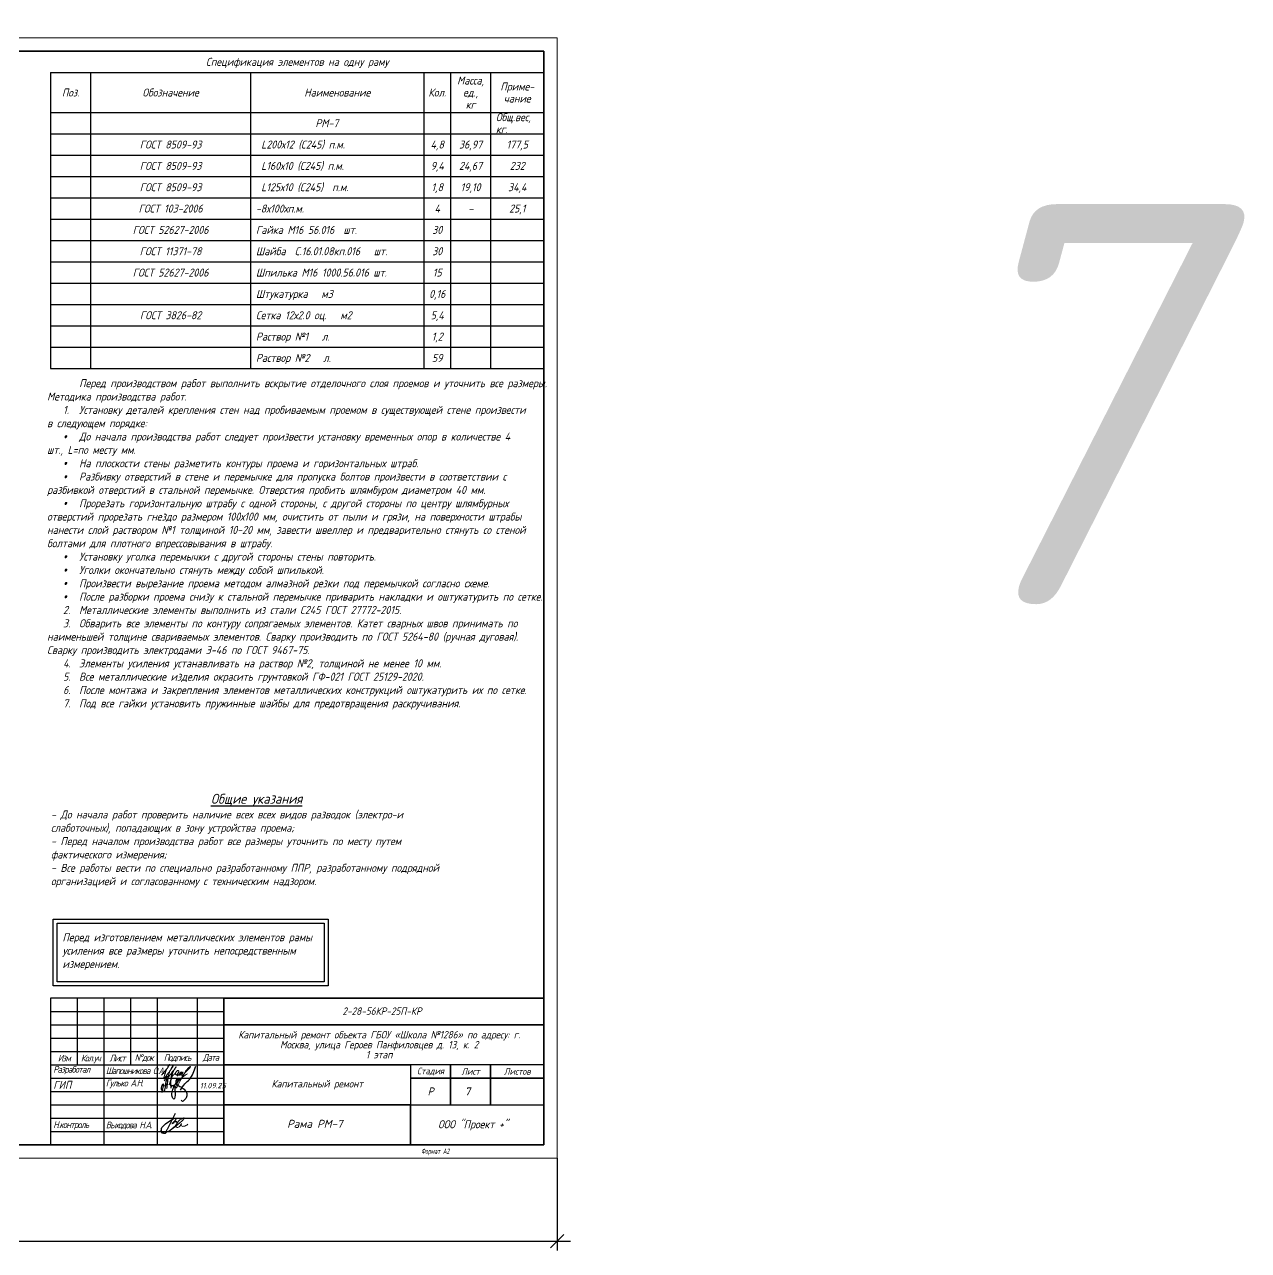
# Model space of a CAD drawing. Header units: millimetres. Extents: x 2058191 to 2089933, y 116142 to 208453.
# Drawn here: x 2078012 to 2087193, y 116142 to 125335 of the extents above; entities that cross this region are included whole.
import ezdxf
from ezdxf.enums import TextEntityAlignment as Align

# ---------------------------------------------------------------- set-up
doc = ezdxf.new("R2010")
doc.units = ezdxf.units.MM
doc.layers.get('Defpoints').update_dxf_attribs({"color": 255})
for name, color, linetype, lineweight in [('0. Оформление', 7, 'Continuous', 9), ('КР_РАЗМЕРЫ', 174, 'Continuous', 18), ('Осн. надпись', 7, 'Continuous', 25), ('Размер', 7, 'Continuous', 13), ('Формат_текст', 7, 'Continuous', 25), ('Формат_текст @ 1', 7, 'Continuous', 25), ('штамп', 7, 'Continuous', 25)]:
    doc.layers.add(name, color=color, linetype=linetype, lineweight=lineweight)
doc.layers.add('CS_UNPLOTTED', color=254, linetype='Continuous', plot=False)
for name, color, linetype in [('VPORTS', 7, 'Continuous'), ('Подписи', 160, 'Continuous'), ('ПП_Оформление_подписи_ГИП_Гулько', 160, 'Continuous'), ('Текст', 7, 'Continuous')]:
    doc.layers.add(name, color=color, linetype=linetype)
doc.styles.add('GOST', font='', dxfattribs={"width": 0.8, "oblique": 10})
doc.styles.add('GOST 2.304_new', font='isocpeur.ttf', dxfattribs={"width": 0.9, "oblique": 15})
doc.styles.add('БДА100', font='romand.shx', dxfattribs={"width": 0.7})
doc.styles.add('Юля', font='isocpeui.ttf', dxfattribs={"height": 2.8})
doc.styles.get('GOST').set_extended_font_data('GOST type A')
doc.dimstyles.new('БДА1', dxfattribs={"dimtxt": 2, "dimasz": 1, "dimexe": 0.7, "dimexo": 0, "dimgap": 0.8, "dimtad": 1, "dimdec": 0, "dimrnd": 1, "dimzin": 0, "dimdsep": 46, "dimtxsty": 'БДА100', "dimblk": 'OBLIQUE', "dimcen": 2, "dimdle": 1, "dimadec": 0, "dimazin": 0, "dimtfac": 1, "dimtdec": 0, "dimtmove": 1, "dimatfit": 3, "dimldrblk": 'NONE', "dimfxl": 0, "dimtolj": 1, "dimtzin": 0, "dimlwd": -1, "dimlwe": -1, "dimarcsym": 0})

# ---------------------------------------------------------------- blocks, each defined once
blk = doc.blocks.new('_Oblique')
at = {"color": 0, "linetype": 'ByBlock', "lineweight": -2}
blk.add_line((-0.5, -0.5), (0.5, 0.5), dxfattribs=at)
blk = doc.blocks.new('*D9')
at = {"layer": 'Defpoints', "color": 0, "transparency": 16777216}
for p, q in [((0, 0), (0, -34.62)), ((594, 0), (594, -34.62)), ((-5, -31.12), (599, -31.12))]:
    blk.add_line(p, q, dxfattribs=at)
for p in [(0, 0), (594, 0), (594, -31.12)]:
    blk.add_point(p, dxfattribs=at)
at = {"layer": 'Defpoints', "color": 0, "transparency": 16777216, "xscale": 5, "yscale": 5, "zscale": 5, "rotation": 180}
blk.add_blockref('_Oblique', (0, -31.12), dxfattribs=at)
at = {"layer": 'Defpoints', "color": 0, "transparency": 16777216, "xscale": 5, "yscale": 5, "zscale": 5}
blk.add_blockref('_Oblique', (594, -31.12), dxfattribs=at)
at = {"layer": 'Defpoints', "color": 0, "lineweight": 0, "transparency": 16777216, "insert": (105, -22.12), "char_height": 10, "attachment_point": 5, "style": 'БДА100'}
blk.add_mtext('\\A1;594', dxfattribs=at)
blk = doc.blocks.new('_None')
blk = doc.blocks.new('*D10')
at = {"layer": 'Defpoints', "color": 0, "transparency": 16777216}
for p, q in [((-15.52, -5), (-15.52, 425)), ((0, 420), (-19.02, 420)), ((0, 0), (-19.02, 0))]:
    blk.add_line(p, q, dxfattribs=at)
for p in [(-15.52, 420), (0, 420), (0, 0)]:
    blk.add_point(p, dxfattribs=at)
at = {"layer": 'Defpoints', "color": 0, "transparency": 16777216, "xscale": 5, "yscale": 5, "zscale": 5}
for p, rotation in [((-15.52, 420), 90), ((-15.52, 0), 270)]:
    blk.add_blockref('_Oblique', p, dxfattribs=dict(at, rotation=rotation))
at = {"layer": 'Defpoints', "color": 0, "lineweight": 0, "transparency": 16777216, "insert": (-24.52, 148.5), "char_height": 10, "attachment_point": 5, "rotation": 90, "style": 'БДА100'}
blk.add_mtext('\\A1;420', dxfattribs=at)
blk = doc.blocks.new('A$Cab9008dc')
at = {"color": 162, "lineweight": 15, "ltscale": 100, "true_color": 0x2b3cd4, "transparency": 33554687}
blk.add_lwpolyline([(-287, -156, 0.682255), (-110, -250, 0.069732), (623, 324, 0.762256), (600, 359, 0.212926), (296, 40, 0.672012), (376, -32, 0.170691), (524, 116, 0.850619), (514, 122, 0.15745), (499, 104, 0.222441), (501, 65, 0.346228), (598, 17, 0.132359), (775, 98)], format="xyb", dxfattribs=at)
at = {"color": 162, "lineweight": 25, "true_color": 0x2b3cd4, "transparency": 33554687}
blk.add_spline([(267, 526), (-56, -109), (-76, -146), (-128, -202), (-185, -237), (-252, -254), (-291, -146), (-243, -7), (-69, 154), (183, 310), (257, 342), (282, 338), (280, 279), (138, 123), (245, 193), (314, 213), (331, 156), (294, 61), (66, -148)], degree=3, dxfattribs=at)
blk = doc.blocks.new('A$Cb06f03d6')
at = {"layer": 'ПП_Оформление_подписи_ГИП_Гулько', "color": 172}
blk.add_line((-125812, 86151), (-99010, 105567), dxfattribs=at)
for points in [[(48334, 37486), (96196, 107493), (144753, 156012), (214812, 300877)], [(-153665, 12505), (-142841, 105790), (-159754, 76722), (-152989, 32784), (-137429, 26024), (-117811, 71315), (-98869, 164600), (-92504, 179742), (-92297, 176756)], [(-128360, 138738), (-93552, 187518), (-92504, 179742), (-97797, 114560), (-104164, 55600)], [(-75533, 97324), (-42210, 189000), (-42210, 208026), (-48269, 212783), (-52164, 202837), (-57357, 65757), (-56924, 62730), (-40479, 94297), (-32257, 83054), (-17543, 96459), (-18408, 94730), (-18706, 73957), (-12202, 5501), (-23909, -59489), (-44288, -31326), (-39549, 31070), (-17839, 86088), (28122, 165376), (-2229, 141546), (2107, 106452), (39396, 79590), (85790, 47095), (115708, 735), (107904, -44757), (87958, -72486), (68013, -84185), (56306, -72920)]]:
    blk.add_spline(points, degree=3, dxfattribs=at)
blk = doc.blocks.new('A$C815497a8')
at = {"layer": 'КР_РАЗМЕРЫ', "color": 172, "lineweight": 18, "ltscale": 100}
blk.add_lwpolyline([(35885, -31765), (38383, -28840), (39107, -28037), (39693, -27224), (40278, -26334), (40505, -25993), (40698, -25750), (40936, -25422), (41104, -25223), (41262, -25013), (41384, -24830, 0.1068974), (41392, -24811), (41411, -24692, 0.107287), (41410, -24670), (41381, -24562, 0.3073214), (41338, -24526), (41272, -24518, 0.1629113), (41241, -24525), (41115, -24599, 0.1172103), (41098, -24615), (40988, -24787), (40902, -24958), (40772, -25195), (40672, -25339), (40559, -25503), (40416, -25712), (40292, -25920), (40223, -26051), (40127, -26244), (40064, -26388), (39921, -26687), (39648, -27285), (39448, -27563), (39200, -27909), (39110, -28215), (39007, -28497), (38903, -28781), (38801, -29122), (38573, -29798), (38467, -30112), (38345, -30474), (38231, -30786), (38087, -31177), (37985, -31551), (37913, -31820), (37796, -32254), (37688, -32577), (37629, -32753), (37549, -32966), (37463, -33230), (37422, -33378), (37346, -33592), (37294, -33786), (37250, -33950), (37250, -34114), (37308, -34217), (37405, -34217), (37532, -34166), (37585, -34121), (37760, -33862), (37968, -33560), (38514, -32808), (39184, -31951), (39640, -31354), (40489, -30279), (40953, -29633), (41838, -28510), (42369, -27709), (43170, -26593), (43452, -26173), (43773, -25681), (43825, -25494), (43825, -25439), (43795, -25352), (43728, -25312), (43679, -25312), (43620, -25312), (43576, -25328), (43507, -25348), (43464, -25381), (43464, -25381), (43392, -25441), (43220, -25786), (42842, -26502), (42502, -27149), (42302, -27621), (41838, -28510), (41572, -29047), (41353, -29582), (41197, -29977), (40990, -30637), (40862, -30988), (40647, -31721), (40576, -31961), (40528, -32180), (40528, -32387), (40528, -32712), (40528, -32872), (40620, -32872), (40691, -32821), (40859, -32586), (41248, -32099), (41860, -31262), (42538, -30389), (43401, -29251), (44461, -28053), (45196, -27039), (45459, -26726), (45583, -26550), (45661, -26403), (45738, -26270), (45809, -26162), (45812, -26144), (45804, -26113), (45776, -26093), (45725, -26093), (45671, -26123), (45628, -26159), (45575, -26235), (45550, -26275), (45488, -26374), (45469, -26402), (45382, -26575), (45306, -26711), (45212, -26906), (44785, -27606), (44241, -28401), (44093, -28711), (44001, -28881), (43941, -28992), (43896, -29089), (43847, -29196), (43800, -29330), (43755, -29446), (43704, -29598), (43628, -29838), (43574, -30000), (43489, -30222), (43411, -30440), (43359, -30597), (43294, -30733), (43228, -30883), (43140, -31147), (43073, -31358), (42999, -31540), (42945, -31818), (42916, -32083), (42916, -32177), (42916, -32415), (42932, -32486), (42969, -32520), (43032, -32540), (43094, -32520), (43143, -32495), (43195, -32454), (43229, -32430), (43265, -32399), (43310, -32365), (43348, -32331), (43381, -32303), (43483, -32206), (43557, -32134), (43604, -32091), (43654, -32045), (43707, -31991), (43774, -31947), (43849, -31877), (43896, -31836), (43936, -31792), (44035, -31702), (44057, -31674), (44089, -31638), (44139, -31596), (44182, -31556), (44232, -31496), (44267, -31452), (44318, -31401), (44363, -31350), (44417, -31296), (44525, -31183), (44663, -31027), (45118, -30553), (45603, -30041), (45887, -29599), (46127, -29225), (46285, -28989), (46475, -28812), (46747, -28691), (46978, -28599), (47183, -28599), (47325, -28667), (47469, -28816), (47516, -28923), (47542, -29047), (47542, -29263), (47542, -29424), (47495, -29665), (47421, -29835), (47304, -30003), (47194, -30290), (47065, -30487), (46922, -30708), (46804, -30846), (46681, -30991), (46616, -31085), (46544, -31168), (46417, -31293), (46315, -31395), (46155, -31525), (46032, -31590), (45919, -31590), (45773, -31590), (45702, -31567), (45621, -31487), (45556, -31401), (45516, -31299), (45498, -31230), (45463, -31089), (45449, -30953), (45485, -30506), (45509, -30333), (45581, -30063)], format="xyb", dxfattribs=at)
blk.add_lwpolyline([(47819, -29513), (47728, -29586), (47678, -29631), (47518, -29807), (47453, -29870), (47393, -29947), (47277, -30074), (47210, -30249), (47044, -30624), (46950, -30856), (46791, -31251), (46644, -31516), (46546, -31769), (46501, -31972), (46599, -32198), (46716, -32198), (46815, -32156), (46872, -32132), (46920, -32082), (46978, -31989), (47055, -31920), (47141, -31798), (47405, -31485), (47735, -31107), (48429, -30291), (48668, -30065), (48796, -29952), (49069, -29734), (49185, -29628), (49391, -29453), (49313, -29594), (49211, -29753), (49077, -29991), (48913, -30293), (48696, -30723), (48528, -31136), (48415, -31457), (48328, -31811), (48229, -32206), (48349, -31725), (48539, -31488), (48725, -31210), (49114, -30812), (49433, -30469), (49726, -30221), (49953, -30030), (50128, -29894), (50270, -29814), (50495, -29709), (50522, -29716), (50545, -29726), (50554, -29737), (50556, -29747), (50556, -29747), (50430, -29955), (50341, -30097), (50193, -30359), (50143, -30456), (50069, -30578), (49924, -30793), (49759, -31090), (49661, -31290), (49596, -31667), (49596, -31782), (49596, -31979), (49600, -32125), (49628, -32167), (49694, -32179), (49773, -32170), (49877, -32111), (49925, -32066), (50030, -31964), (50111, -31887), (50184, -31811), (50272, -31738), (50343, -31657), (50434, -31580), (50673, -31437), (50883, -31220), (51007, -31103), (51123, -30933), (51248, -30774), (51428, -30543), (51570, -30357), (51783, -30148), (51966, -29959), (52164, -29772), (52324, -29619), (52467, -29477), (52686, -29238), (52828, -29076), (53041, -28846), (53215, -28664), (53439, -28373), (53667, -28171), (53882, -27927), (54191, -27631), (54573, -27252), (55098, -26732), (55421, -26395), (55505, -26244), (55525, -26095), (55525, -26003), (55474, -25975), (55393, -25968), (55330, -25968), (55222, -25968), (55177, -25999), (55091, -26063), (54761, -26378), (54630, -26517), (54514, -26632), (54264, -26863), (54047, -27040), (53803, -27244), (53461, -27578), (53197, -27901), (52838, -28305), (52635, -28611), (52214, -29137), (51714, -29867), (51400, -30578), (50586, -31667), (50232, -32350), (49977, -32791), (49450, -33740), (49220, -34180), (49143, -34413), (49096, -34572), (49079, -34619), (49021, -34741), (48963, -34833), (48916, -34909), (48851, -35014), (48814, -35083), (48754, -35166), (48690, -35313), (48618, -35481), (48566, -35569), (48534, -35638), (48510, -35687), (48483, -35743), (48448, -35819), (48423, -35865), (48387, -35921), (48267, -36182), (48071, -36588), (47871, -37035), (47675, -37471), (47433, -37823), (47166, -38469), (46821, -39107), (46476, -39739), (46249, -40047), (45967, -40384), (45848, -40443), (45718, -40443), (45601, -40335), (45527, -40139), (45539, -39793), (45603, -39379), (45833, -38697), (45931, -38404), (46298, -37479), (46740, -36723), (47117, -36224), (47667, -35458), (48323, -34724), (49003, -34093), (50170, -33022), (50968, -32481), (51898, -31822), (52631, -31398), (53553, -30838)], dxfattribs=at)
blk = doc.blocks.new('A$C1db728a4')
at = {"layer": 'Подписи', "color": 172, "lineweight": 20, "xscale": 0.01, "yscale": 0.01, "zscale": 0.01}
blk.add_blockref('A$C815497a8', (-358.9, 404.4), dxfattribs=at)
blk = doc.blocks.new('A$C88dd6df2')
at = {"layer": '0. Оформление', "color": 7, "linetype": 'Continuous', "lineweight": 20}
for p, q in [((-185, 25), (-120, 25)), ((-185, 20), (-120, 20))]:
    blk.add_line(p, q, dxfattribs=at)
at = {"layer": 'Осн. надпись', "lineweight": 25}
for p, q in [((-185, 50), (-120, 50)), ((-185, 45), (-120, 45)), ((-185, 40), (-120, 40)), ((-185, 25), (-120, 25)), ((-185, 25), (-120, 25)), ((-185, 20), (-120, 20)), ((-185, 20), (-120, 20)), ((-185, 15), (-120, 15)), ((-185, 15), (-120, 15)), ((-185, 10), (-120, 10)), ((-185, 5), (-120, 5))]:
    blk.add_line(p, q, dxfattribs=at)
at = {"layer": 'Осн. надпись'}
blk.add_lwpolyline([(-120, 15), (-50, 15), (-50, 0), (-120, 0)], close=True, dxfattribs=at)
at = {"layer": 'штамп', "lineweight": 30}
for p, q in [((-175, 55), (-175, 30)), ((-165, 55), (-165, 0)), ((-155, 55), (-155, 30)), ((-145, 55), (-145, 0)), ((-130, 55), (-130, 0)), ((-120, 55), (-120, 0)), ((-185, 35), (-120, 35)), ((-185, 30), (-120, 30))]:
    blk.add_line(p, q, dxfattribs=at)
for points in [[(-185, 0), (0, 0), (0, 55), (-185, 55)], [(-120, 55), (0, 55), (0, 45), (-120, 45)], [(-120, 45), (0, 45), (0, 30), (-120, 30)], [(-120, 30), (-50, 30), (-50, 15), (-120, 15)], [(-50, 25), (-35, 25), (-35, 30), (-50, 30)], [(-35, 25), (-20, 25), (-20, 30), (-35, 30)], [(-20, 25), (0, 25), (0, 30), (-20, 30)], [(-50, 15), (-35, 15), (-35, 25), (-50, 25)], [(-35, 15), (-20, 15), (-20, 25), (-35, 25)], [(-20, 15), (0, 15), (0, 25), (-20, 25)], [(-50, 15), (0, 15), (0, 0), (-50, 0)]]:
    blk.add_lwpolyline(points, close=True, dxfattribs=at)
at = {"layer": 'Подписи', "color": 172}
for name, p, xscale, yscale, zscale in [('A$Cb06f03d6', (-137.91, 19.18), 3.433227539062501e-05, 3.433227539062501e-05, 3.433227539062501e-05), ('A$C1db728a4', (-143.38, 21.32), 0.05518060795709734, 0.05518060795709734, 0.05518060795709734)]:
    blk.add_blockref(name, p, dxfattribs=dict(at, xscale=xscale, yscale=yscale, zscale=zscale))
at = {"layer": 'Подписи', "xscale": 0.009375000000000001, "yscale": 0.009375000000000001, "zscale": 0.009375000000000001}
blk.add_blockref('A$Cab9008dc', (-140.77, 6.77), dxfattribs=at)
at = {"layer": '0. Оформление', "color": 7, "linetype": 'Continuous', "lineweight": 20, "attachment_point": 4, "style": 'GOST 2.304_new'}
for s, insert, char_height, width in [('\\A1;{\\T0.8;Разработал}', (-184, 27.96), 2.5, 17.4947), ('\\A1;{\\W0.85;\\T0.75;Шапошникова О.А.}', (-164.27, 27.76), 2.5, 21.0711), ('\\A1;ГИП', (-184, 22.46), 3, 11.7832), ('\\A1;{\\T0.75;Гулько А.Н. }', (-164.29, 22.8), 2.5, 20.1695), ('\\A1;{\\T0.8;Н.контроль}', (-184, 7.2), 2.5, 14.9697), ('\\A1;{\\T0.75;Выходова Н.А.}', (-164.27, 7.24), 2.5, 20.1098)]:
    blk.add_mtext(s, dxfattribs=dict(at, insert=insert, char_height=char_height, width=width))
at = {"layer": 'Формат_текст', "color": 1, "insert": (-60.72, 50.1), "char_height": 2.8, "attachment_point": 5, "style": 'GOST 2.304_new'}
blk.add_mtext_dynamic_manual_height_columns('{\\C256;2-28-56КР-25П-КР}', width=119.3254, gutter_width=12.5, heights=[9.74], dxfattribs=at)
at = {"layer": 'Формат_текст', "char_height": 2.8, "attachment_point": 5, "style": 'GOST 2.304_new'}
for s, width, heights, insert, line_spacing_factor in [('Капитальный ремонт объекта ГБОУ «Школа №1286» по адресу: г. Москва, улица Героев Панфиловцев д. 13, к. 2\\P1 этап', 107.4764, [40.12], (-61.78, 37.54), 0.8), ('Капитальный ремонт', 68.3035, [19.71], (-85, 22.5), 0.857143)]:
    blk.add_mtext_dynamic_manual_height_columns(s, width=width, gutter_width=12.5, heights=heights, dxfattribs=dict(at, insert=insert, line_spacing_factor=line_spacing_factor))
at = {"layer": 'Формат_текст', "attachment_point": 5, "style": 'GOST 2.304_new'}
for s, width, heights, insert, char_height in [('{\\T0.8;Лист}', 10, [0], (-160, 32.5), 2.5), ('{\\T0.8;N%%Dдок}', 10, [0], (-150, 32.5), 2.5), ('{\\T0.8;Подпись}', 10, [0], (-137.5, 32.5), 2.5), ('{\\T0.8;Дата}', 10, [0], (-125, 32.5), 2.5), ('Стадия', 15, [0], (-42.5, 27.5), 2.5), ('Лист', 15, [0], (-27.5, 27.5), 2.5), ('Листов', 15, [0], (-10, 27.5), 2.5), ('Р', 13.3529, [9.08], (-42.5, 20), 3), ('ООО "Проект +"', 87.6562, [9.08], (-26.58, 7.27), 3)]:
    blk.add_mtext_dynamic_manual_height_columns(s, width=width, gutter_width=12.5, heights=heights, dxfattribs=dict(at, insert=insert, char_height=char_height))
at = {"layer": 'Формат_текст @ 1', "char_height": 2.5, "attachment_point": 5, "style": 'GOST 2.304_new'}
for s, insert in [('{\\T0.8;Изм}', (-180, 32.5)), ('{\\T0.8;Кол.уч}', (-170, 32.17))]:
    blk.add_mtext_dynamic_manual_height_columns(s, width=10, gutter_width=12.5, heights=[0], dxfattribs=dict(at, insert=insert))
blk = doc.blocks.new('*U8')
at = {"color": 44, "lineweight": 20, "ltscale": 10}
for p, q in [((594, 420), (0, 420)), ((0, 420), (0, 0)), ((594, 0), (594, 420)), ((0, 0), (594, 0))]:
    blk.add_line(p, q, dxfattribs=at)
at = {"color": 137, "lineweight": 35, "ltscale": 10}
for p, q in [((589, 415), (20, 415)), ((20, 415), (20, 5)), ((589, 5), (589, 415)), ((0, 159.8), (20, 159.8)), ((5, 89.8), (5, 159.8)), ((5, 144.8), (20, 144.8)), ((5, 129.8), (20, 129.8)), ((5, 109.8), (20, 109.8)), ((0, 89.8), (20, 89.8)), ((8.04, 89.8), (8.04, 5)), ((13.02, 89.8), (13.02, 5)), ((8.04, 64.8), (20, 64.8)), ((8.04, 30), (20, 30)), ((8.04, 5), (589, 5))]:
    blk.add_line(p, q, dxfattribs=at)
at = {"color": 44, "lineweight": 13}
for p, q in [((10, 89.8), (10, 159.8)), ((15, 89.8), (15, 159.8))]:
    blk.add_line(p, q, dxfattribs=at)
at = {"color": 0, "lineweight": 13, "char_height": 2.0408, "attachment_point": 5, "rotation": 90, "style": 'GOST'}
for s, insert, width in [('СОГЛАСОВАНО', (2.49, 117.3), 55), ('ВЗАМ. ИНВ. N', (10.53, 77.3), 25), ('ПОДПИСЬ И ДАТА', (10.53, 47.4), 34.7978), ('ИНВ. N ПОДЛ.', (10.53, 17.6), 24.8009)]:
    blk.add_mtext(s, dxfattribs=dict(at, insert=insert, width=width))
at = {"color": 44, "lineweight": 13, "style": 'GOST', "oblique": 10, "width": 0.8}
for tag in ['ФОРМАТВЕРТ', 'ФОРМАТГОРИЗ']:
    blk.add_attdef(tag, (542.98, 1.6), '', height=2, dxfattribs=at)
at = {"layer": 'Defpoints', "color": 251, "lineweight": 0}
dim = blk.add_linear_dim(base=(-15.52, 420), p1=(0, 0), p2=(0, 420), angle=90, dimstyle='БДА1', override={"dimscale": 5}, dxfattribs=at)
dim.commit()
dim.dimension.update_dxf_attribs({"geometry": '*D10', "text_midpoint": (-15.52, 148.5), "dimtype": 128})
dim = blk.add_linear_dim(base=(594, -31.12), p1=(0, 0), p2=(594, 0), dimstyle='БДА1', override={"dimscale": 5}, dxfattribs=at)
dim.commit()
dim.dimension.update_dxf_attribs({"geometry": '*D9', "text_midpoint": (105, -31.12), "dimtype": 128})

msp = doc.modelspace()

# ---------------------------------------------------------------- linework, layer by layer
at = {"layer": 'Текст', "linetype": 'Continuous', "ltscale": 20}
for p, q in [((2078207.7, 125134.8), (2081907.7, 125134.8)), ((2081907.7, 125134.8), (2081907.7, 122754.8)), ((2078207.7, 124974.8), (2081907.7, 124974.8)), ((2078207.7, 124974.8), (2078207.7, 122754.8)), ((2078507.7, 124974.8), (2078507.7, 122754.8)), ((2079707.7, 124974.8), (2079707.7, 122754.8)), ((2081007.7, 124974.8), (2081007.7, 122754.8)), ((2081207.7, 124974.8), (2081207.7, 122754.8)), ((2081507.7, 124974.8), (2081507.7, 122754.8)), ((2078207.7, 124674.8), (2081907.7, 124674.8)), ((2078207.7, 124514.8), (2081907.7, 124514.8)), ((2078207.7, 124354.8), (2081907.7, 124354.8)), ((2078207.7, 124194.8), (2081907.7, 124194.8)), ((2078207.7, 124034.8), (2081907.7, 124034.8)), ((2078207.7, 123874.8), (2081907.7, 123874.8)), ((2078207.7, 123714.8), (2081907.7, 123714.8)), ((2078207.7, 123554.8), (2081907.7, 123554.8)), ((2078207.7, 123394.8), (2081907.7, 123394.8)), ((2078207.7, 123234.8), (2081907.7, 123234.8)), ((2078207.7, 123074.8), (2081907.7, 123074.8)), ((2078207.7, 122914.8), (2081907.7, 122914.8)), ((2078207.7, 122754.8), (2081907.7, 122754.8))]:
    msp.add_line(p, q, dxfattribs=at)
at = {"layer": 'Текст', "ltscale": 20}
for points in [[(2078226.7, 118626), (2080290.5, 118626), (2080290.5, 118126.6), (2078226.7, 118126.6)], [(2078256.7, 118596), (2080260.5, 118596), (2080260.5, 118156.6), (2078256.7, 118156.6)]]:
    msp.add_lwpolyline(points, close=True, dxfattribs=at)

# ---------------------------------------------------------------- block references
at = {"xscale": 20, "yscale": 20, "zscale": 20}
msp.add_blockref('*U8', (2070127.7, 116834.8), dxfattribs=at).add_auto_attribs({'ФОРМАТГОРИЗ': 'Формат А2'})
at = {"layer": 'VPORTS', "ltscale": 100, "xscale": 20, "yscale": 20, "zscale": 20}
msp.add_blockref('A$C88dd6df2', (2081907.7, 116934.8), dxfattribs=at)

# ---------------------------------------------------------------- texts
at = {"color": 0, "lineweight": -3, "ltscale": 0.071429, "char_height": 60, "attachment_point": 1, "style": 'Юля'}
for s, insert, width in [('\\pi80.62524;7', (2081232.7, 117365), 194.341), ('\\pi308.91598;Рама РМ-7', (2079672.6, 117121.9), 1057.196)]:
    msp.add_mtext(s, dxfattribs=dict(at, insert=insert, width=width))
at = {"layer": 'CS_UNPLOTTED', "lineweight": -3, "ltscale": 0.071429, "insert": (2079312.8, 117398.6), "char_height": 40, "width": 194.341, "attachment_point": 1, "style": 'Юля'}
msp.add_mtext('\\pi14.53509;{\\W0.95;11.09.25}', dxfattribs=at)
at = {"layer": 'Размер', "color": 4, "lineweight": 50, "ltscale": 100, "insert": (2085617.4, 122488.2), "char_height": 3000, "width": 9237.173, "attachment_point": 5, "style": 'Юля'}
msp.add_mtext('{\\C5;7}', dxfattribs=at)
at = {"layer": 'Текст', "linetype": 'Continuous', "ltscale": 20, "style": 'GOST 2.304_new', "oblique": 15, "width": 0.9}
for s, p in [('Спецификация элементов на одну раму', (2080057.7, 125054.8)), ('Масса,', (2081357.7, 124914.8)), ('Поз.', (2078357.7, 124824.8)), ('Обозначение', (2079107.7, 124824.8)), ('Наименование', (2080357.7, 124824.8)), ('Кол.', (2081107.7, 124824.8)), ('ед.,', (2081357.7, 124824.8)), ('Приме-', (2081707.7, 124869.8)), ('кг', (2081357.7, 124734.8)), ('чание', (2081707.7, 124779.8)), ('РМ-7', (2080279.6, 124594.8)), ('ГОСТ 8509-93', (2079107.7, 124434.8)), ('4,8', (2081107.7, 124434.8)), ('36,97', (2081357.6, 124434.8)), ('177,5', (2081707.7, 124434.8)), ('ГОСТ 8509-93', (2079107.7, 124274.8)), ('9,4', (2081107.7, 124274.8)), ('24,67', (2081357.6, 124274.8)), ('232', (2081707.7, 124274.8)), ('ГОСТ 8509-93', (2079107.7, 124114.8)), ('1,8', (2081107.7, 124114.8)), ('19,10', (2081357.6, 124114.9)), ('34,4', (2081707.7, 124114.8)), ('ГОСТ 103-2006', (2079107.7, 123954.8)), ('4', (2081107.7, 123954.8)), ('-', (2081357.7, 123954.8)), ('-', (2081360.2, 123954.8)), ('25,1', (2081707.7, 123954.8)), ('ГОСТ 52627-2006', (2079107.7, 123794.8)), ('30', (2081107.7, 123794.8)), ('ГОСТ 11371-78', (2079107.7, 123634.8)), ('30', (2081107.7, 123634.8)), ('ГОСТ 52627-2006', (2079107.7, 123474.8)), ('15', (2081107.7, 123474.8)), ('0,16', (2081107.7, 123314.8)), ('ГОСТ 3826-82', (2079107.7, 123154.8)), ('5,4', (2081107.7, 123154.8)), ('1,2', (2081107.7, 122994.8)), ('59', (2081107.7, 122834.8))]:
    msp.add_text(s, height=60, dxfattribs=at).set_placement(p, align=Align.MIDDLE_CENTER)
for s, p in [('Общ.вес, ', (2081547.7, 124639.8)), ('кг.', (2081547.7, 124549.8)), ('L200х12 (С245) п.м.', (2079787.3, 124434.8)), ('L160х10 (С245) п.м.', (2079787.3, 124274.8)), ('L125х10 (С245)  п.м.', (2079787.3, 124114.8)), ('-8х100хп.м.', (2079747.7, 123954.8)), ('Гайка М16 56.016  шт.', (2079747.7, 123794.8)), ('Шайба  С.16.01.08кп.016   шт.', (2079747.7, 123634.8)), ('Шпилька М16 1000.56.016 шт.', (2079747.7, 123474.8)), ('Штукатурка   м3', (2079747.7, 123314.8)), ('Сетка 12х2.0 оц.   м2', (2079747.7, 123154.8)), ('Раствор №1   л.', (2079747.7, 122994.8)), ('Раствор №2   л.', (2079747.7, 122834.8))]:
    msp.add_text(s, height=60, dxfattribs=at).set_placement(p, align=Align.MIDDLE_LEFT)
at = {"layer": 'Текст', "ltscale": 20, "char_height": 60, "attachment_point": 1, "style": 'GOST 2.304_new'}
for s, width, gutter_width, heights, insert in [('       Перед производством работ выполнить вскрытие отделочного слоя проемов и уточнить все размеры. \\PМетодика производства работ.\\P\\pi120;1.^IУстановку деталей крепления стен над пробиваемым проемом в существующей стене произвести в следующем порядке: \\P{\\fSymbol|b0|i1|c2|p18;·^I}До начала производства работ следует произвести установку временных опор в количестве 4 шт., L=по месту мм. \\P{\\fSymbol|b0|i1|c2|p18;·^I}На плоскости стены разметить контуры проема и горизонтальных штраб. \\P{\\fSymbol|b0|i1|c2|p18;·^I}Разбивку отверстий в стене и перемычке для пропуска болтов произвести в соответствии с разбивкой отверстий в стальной перемычке. Отверстия пробить шлямбуром диаметром 40 мм. \\P{\\fSymbol|b0|i1|c2|p18;·^I}Прорезать горизонтальную штрабу с одной стороны, с другой стороны по центру шлямбурных отверстий прорезать гнездо размером 100х100 мм, очистить от пыли и грязи, на поверхности штрабы нанести слой раствором №1 толщиной 10-20 мм, завести швеллер и предварительно стянуть со стеной болтами для плотного впрессовывания в штрабу. \\P{\\fSymbol|b0|i1|c2|p18;·^I}Установку уголка перемычки с другой стороны стены повторить. \\P{\\fSymbol|b0|i1|c2|p18;·^I}Уголки окончательно стянуть между собой шпилькой. \\P{\\fSymbol|b0|i1|c2|p18;·^I}Произвести вырезание проема методом алмазной резки под перемычкой согласно схеме. \\P{\\fSymbol|b0|i1|c2|p18;·^I}После разборки проема снизу к стальной перемычке приварить накладки и оштукатурить по сетке. \\P2.^IМеталлические элементы выполнить из стали С245 ГОСТ 27772-2015. \\P3.^IОбварить все элементы по контуру сопрягаемых элементов. Катет сварных швов принимать по наименьшей толщине свариваемых элементов. Сварку производить по ГОСТ 5264-80 (ручная дуговая). Сварку производить электродами Э-46 по ГОСТ 9467-75.\\P4.^IЭлементы усиления устанавливать на раствор №2, толщиной не менее 10 мм. \\P5.^IВсе металлические изделия окрасить грунтовкой ГФ-021 ГОСТ 25129-2020. \\P6.^IПосле монтажа и закрепления элементов металлических конструкций оштукатурить их по сетке.\\P7.^IПод все гайки установить пружинные шайбы для предотвращения раскручивания. ', 3584.341, 1500, [4759.4], (2078181.5, 122675.3)), ('^I^I^I^I^I{\\H1.25x;\\LОбщие указания\\P}- До начала работ проверить наличие всех всех видов разводок (электро-и слаботочных), попадающих в зону устройства проема;\\P- Перед началом производства работ все размеры уточнить по месту путем фактического измерения;\\P- Все работы вести по специально разработанному ППР, разработанному подрядной организацией и согласованному с техническим надзором.', 2903.175, 125, [0], (2078210.3, 119566.5)), ('Перед изготовлением металлических элементов рамы усиления все размеры уточнить непосредственным измерением.', 1952.323, 125, [0], (2078296.9, 118520.7))]:
    msp.add_mtext_dynamic_manual_height_columns(s, width=width, gutter_width=gutter_width, heights=heights, dxfattribs=dict(at, insert=insert))

doc.saveas('drawing.dxf')
